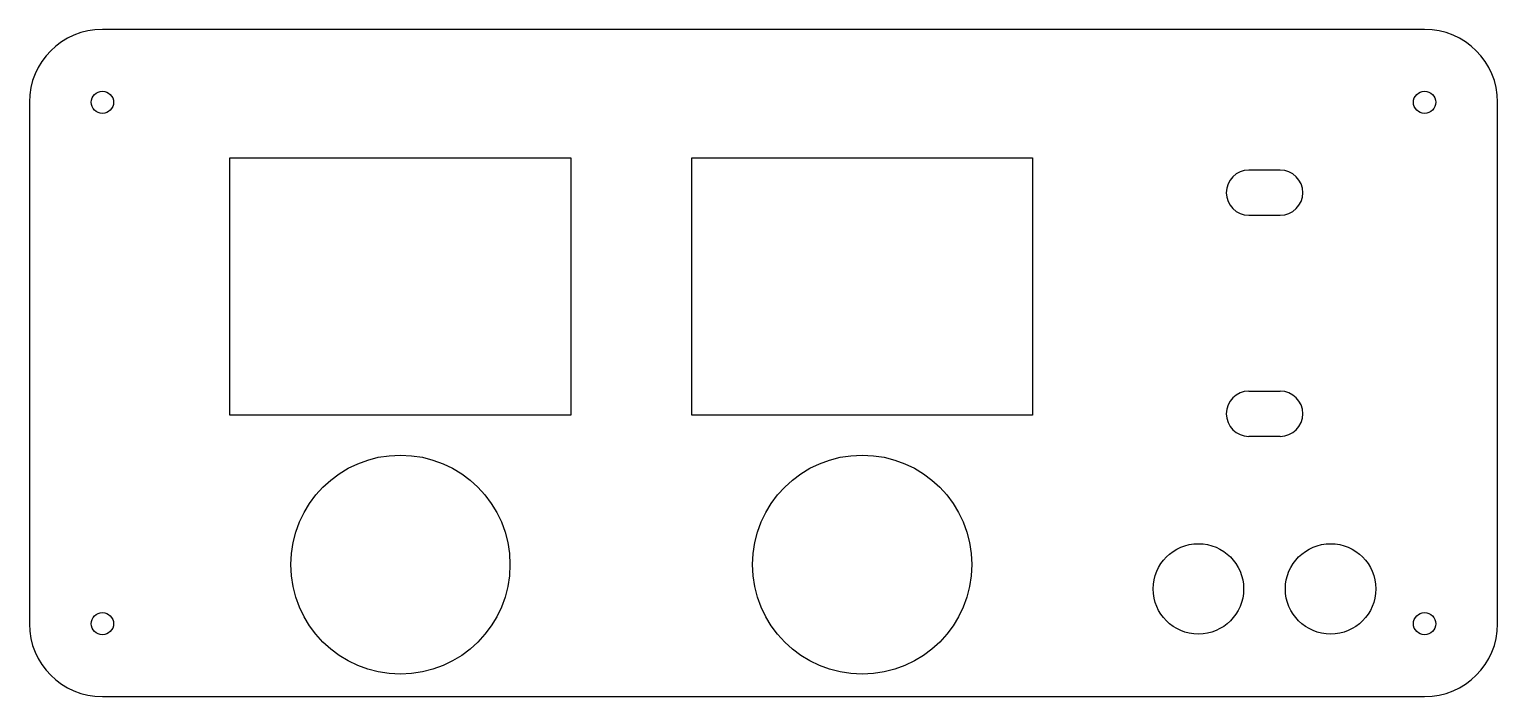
# Model space of a CAD drawing. Header units: millimetres. Extents: x -6 to 206, y 0 to 96.
import ezdxf

# ---------------------------------------------------------------- set-up
doc = ezdxf.new("R2010")
doc.units = ezdxf.units.MM
doc.layers.get('0').update_dxf_attribs({"linetype": 'CONTINUOUS'})

msp = doc.modelspace()

# ---------------------------------------------------------------- linework, layer by layer
for p, q in [((195, 96), (5, 96)), ((-5.5, 85.5), (-5.5, 10.5)), ((205.5, 10.5), (205.5, 85.5)), ((169.75, 43.95), (174.25, 43.95)), ((174.25, 37.45), (169.75, 37.45)), ((5, 0), (195, 0))]:
    msp.add_line(p, q)
for points in [[(72.32, 40.5), (23.32, 40.5), (23.32, 77.5), (72.32, 77.5)], [(138.68, 40.5), (89.68, 40.5), (89.68, 77.5), (138.68, 77.5)]]:
    msp.add_lwpolyline(points, close=True)
msp.add_lwpolyline([(169.75, 75.75, 1), (169.75, 69.25), (174.25, 69.25, 1), (174.25, 75.75)], format="xyb", close=True)
for centre, radius in [((5, 85.5), 1.6), ((195, 85.5), 1.6), ((47.82, 19), 15.75), ((114.18, 19), 15.75), ((162.5, 15.5), 6.5), ((181.5, 15.5), 6.5), ((5, 10.5), 1.6), ((195, 10.5), 1.6)]:
    msp.add_circle(centre, radius)
for centre, radius, start, end in [((5, 85.5), 10.5, 90, 180), ((195, 85.5), 10.5, 0, 90), ((169.75, 40.7), 3.25, 90, 270), ((174.25, 40.7), 3.25, -90, 90), ((5, 10.5), 10.5, 180, 270), ((195, 10.5), 10.5, 270, 360)]:
    msp.add_arc(centre, radius, start, end)

doc.saveas('drawing.dxf')
